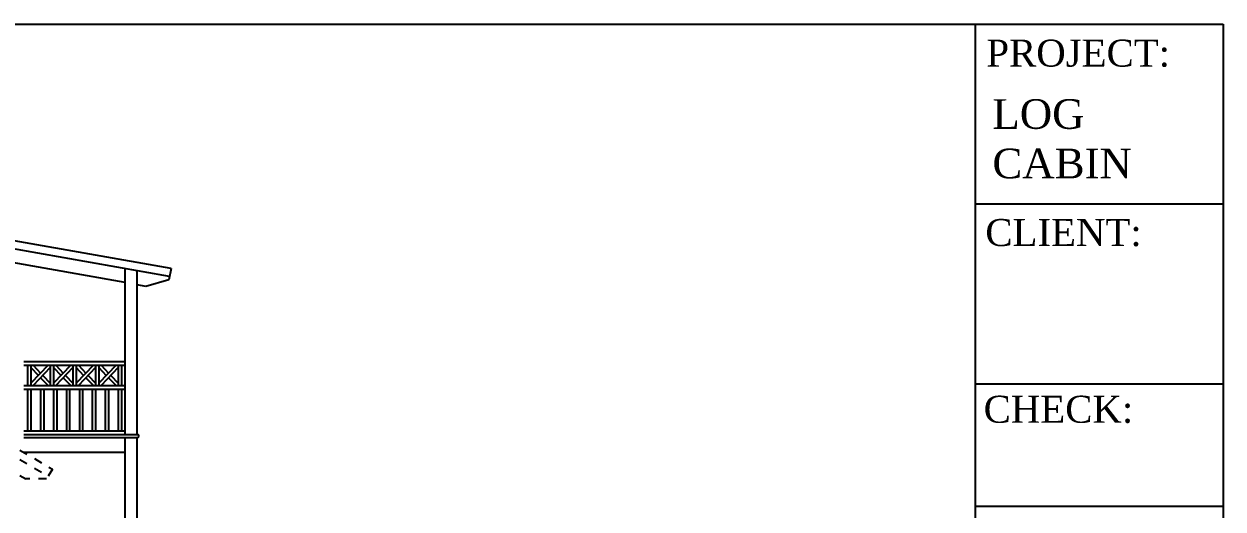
# Model space of a CAD drawing. Header units: inches. Extents: x 86794 to 87086, y 41803 to 41823.
# Drawn here: x 86976.49 to 86991.31, y 41816.14 to 41822.14 of the extents above; entities that cross this region are included whole.
import ezdxf

# ---------------------------------------------------------------- set-up
doc = ezdxf.new("R2010")
doc.units = ezdxf.units.IN
doc.header["$MEASUREMENT"] = 0
doc.linetypes.add('ACAD_ISO03W100', pattern=[30, 12, -18])
doc.styles.get("Standard").update_dxf_attribs({"font": 'times.ttf'})

msp = doc.modelspace()

# ---------------------------------------------------------------- linework, layer by layer
for p, q in [((86966.261, 41822.14), (86991.312, 41822.14)), ((86988.25, 41806.831), (86988.25, 41822.14)), ((86991.312, 41822.14), (86991.312, 41805.022)), ((86988.25, 41819.914), (86991.312, 41819.914)), ((86988.25, 41817.687), (86991.312, 41817.687)), ((86988.25, 41816.176), (86991.312, 41816.176))]:
    msp.add_line(p, q)
at = {"ltscale": 0.006}
for p, q in [((86978.288, 41819.016), (86976.333, 41819.364)), ((86978.306, 41819.114), (86976.368, 41819.459)), ((86977.738, 41818.941), (86976.274, 41819.202)), ((86977.738, 41817.064), (86977.738, 41819.114)), ((86977.888, 41817.064), (86977.888, 41819.087)), ((86978.306, 41819.114), (86978.281, 41818.976)), ((86977.996, 41818.895), (86977.888, 41818.914)), ((86978.281, 41818.976), (86977.996, 41818.895)), ((86976.488, 41817.964), (86977.738, 41817.964)), ((86976.488, 41817.919), (86977.738, 41817.919)), ((86976.533, 41817.919), (86976.533, 41817.669)), ((86976.573, 41817.919), (86976.573, 41817.669)), ((86976.786, 41817.919), (86976.573, 41817.698)), ((86976.573, 41817.89), (86976.666, 41817.794)), ((86976.601, 41817.919), (86976.693, 41817.823)), ((86976.813, 41817.89), (86976.601, 41817.669)), ((86976.813, 41817.919), (86976.813, 41817.669)), ((86976.853, 41817.919), (86976.853, 41817.669)), ((86977.066, 41817.919), (86976.853, 41817.698)), ((86976.853, 41817.89), (86976.946, 41817.794)), ((86976.881, 41817.919), (86976.973, 41817.823)), ((86977.093, 41817.89), (86976.881, 41817.669)), ((86977.093, 41817.919), (86977.093, 41817.669)), ((86977.133, 41817.919), (86977.133, 41817.669)), ((86977.346, 41817.919), (86977.133, 41817.698)), ((86977.133, 41817.89), (86977.226, 41817.794)), ((86977.161, 41817.919), (86977.253, 41817.823)), ((86977.373, 41817.89), (86977.161, 41817.669)), ((86977.373, 41817.919), (86977.373, 41817.669)), ((86977.413, 41817.919), (86977.413, 41817.669)), ((86977.626, 41817.919), (86977.413, 41817.698)), ((86977.413, 41817.89), (86977.506, 41817.794)), ((86977.441, 41817.919), (86977.533, 41817.823)), ((86977.653, 41817.89), (86977.441, 41817.669)), ((86977.653, 41817.919), (86977.653, 41817.669)), ((86977.693, 41817.919), (86977.693, 41817.669)), ((86976.693, 41817.765), (86976.786, 41817.669)), ((86976.721, 41817.794), (86976.813, 41817.698)), ((86976.973, 41817.765), (86977.066, 41817.669)), ((86977.001, 41817.794), (86977.093, 41817.698)), ((86977.253, 41817.765), (86977.346, 41817.669)), ((86977.281, 41817.794), (86977.373, 41817.698)), ((86977.533, 41817.765), (86977.626, 41817.669)), ((86977.561, 41817.794), (86977.653, 41817.698)), ((86976.488, 41817.669), (86977.738, 41817.669)), ((86976.488, 41817.624), (86977.738, 41817.624)), ((86976.533, 41817.624), (86976.533, 41817.109)), ((86976.573, 41817.624), (86976.573, 41817.109)), ((86976.693, 41817.624), (86976.693, 41817.109)), ((86976.733, 41817.624), (86976.733, 41817.109)), ((86976.853, 41817.624), (86976.853, 41817.109)), ((86976.893, 41817.624), (86976.893, 41817.109)), ((86977.013, 41817.624), (86977.013, 41817.109)), ((86977.053, 41817.624), (86977.053, 41817.109)), ((86977.173, 41817.624), (86977.173, 41817.109)), ((86977.213, 41817.624), (86977.213, 41817.109)), ((86977.333, 41817.624), (86977.333, 41817.109)), ((86977.373, 41817.624), (86977.373, 41817.109)), ((86977.493, 41817.624), (86977.493, 41817.109)), ((86977.533, 41817.624), (86977.533, 41817.109)), ((86977.653, 41817.624), (86977.653, 41817.109)), ((86977.693, 41817.624), (86977.693, 41817.109)), ((86976.488, 41817.109), (86977.738, 41817.109)), ((86976.488, 41817.064), (86977.888, 41817.064)), ((86976.488, 41817.024), (86977.888, 41817.024)), ((86977.738, 41814.294), (86977.738, 41817.024)), ((86977.888, 41814.294), (86977.888, 41817.024)), ((86976.488, 41816.844), (86977.738, 41816.844))]:
    msp.add_line(p, q, dxfattribs=at)
at = {"linetype": 'ACAD_ISO03W100', "ltscale": 0.006}
for p, q in [((86972.488, 41819.18), (86976.839, 41816.634)), ((86972.488, 41819.064), (86976.788, 41816.547)), ((86972.488, 41818.867), (86976.511, 41816.513)), ((86976.839, 41816.634), (86976.768, 41816.513)), ((86976.768, 41816.513), (86976.511, 41816.513))]:
    msp.add_line(p, q, dxfattribs=at)
at = {"ltscale": 0.006}
msp.add_arc((86977.888, 41817.044), 0.02, 270, 90, dxfattribs=at)

# ---------------------------------------------------------------- texts
at = {"attachment_point": 1}
for s, insert, char_height, width in [('PROJECT:', (86988.386, 41821.947), 0.334, 25.89735), ('LOG\\PCABIN', (86988.461, 41821.21), 0.3668, 2.57716), ('{\\fTimes New Roman|b0|i0|c0|p18;CLIENT:}', (86988.373, 41819.728), 0.33401, 36.2416), ('{\\fTimes New Roman|b0|i0|c0|p18;CHECK:}', (86988.352, 41817.542), 0.33401, 36.2416)]:
    msp.add_mtext(s, dxfattribs=dict(at, insert=insert, char_height=char_height, width=width))

doc.saveas('drawing.dxf')
